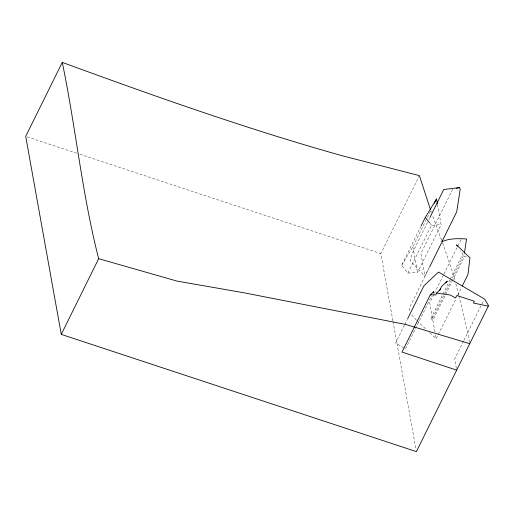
<?xml version="1.0" encoding="UTF-8"?>
<svg xmlns="http://www.w3.org/2000/svg" width="514" height="514" viewBox="0 0 514 514"><rect width="100%" height="100%" fill="white"/><g stroke="black" fill="none" stroke-linecap="round" stroke-linejoin="round"><path stroke-width="0.39" stroke-dasharray="2.57 1.93" d="M392.876 320.672L380.835 253.614L419.032 176.328M437.485 204.424L441.128 224.695L417.49 272.529L407.878 273.082L401.652 265.275L420.703 226.725M401.652 265.275L412.87 246.797L425.92 220.384M427.333 217.531L430.861 210.393M427.526 222.35L411.997 253.775L410.223 260.752L424.937 276.108L428.824 268.25M428.939 219.491L429.646 218.064M407.878 273.082L431.522 225.248L441.128 224.695M452.654 189.268L420.889 253.55L424.937 276.108M429.203 267.807L409.793 307.089L409.26 308.92L410.005 312.249M404.479 325.156L395.639 343.037L404.177 348.055M404.833 324.443L407.306 319.432M405.495 348.826L431.657 295.891M433.964 294.214L429.73 302.785L432.512 318.282L430.925 318.429L442.573 294.863M434.317 293.5L443.498 274.932M443.852 274.213L461.501 238.502M442.927 294.149L449.988 279.86M450.341 279.147L462.696 254.147L460.505 250.845M432.512 318.282L463.93 254.719M434.947 331.838L432.865 320.261L451.928 281.691M452.281 280.978L464.637 255.978L467.958 257.154M429.788 332.757L436.193 338.79L455.963 298.795M457.73 295.222L461.611 287.365M463.519 341.11L454.678 358.997L456.541 369.38M463.872 340.396L481.547 304.629M481.901 303.915L483.841 300.472M27.223 136.878L76.759 153.23M79.811 154.239L380.835 253.614M430.925 318.429L432.865 320.261M416.385 320.138L411.373 314.69M416.963 320.685L426.286 329.461M430.083 223.449L431.522 225.248M441.513 239.987L432.672 215.996M442.631 242.987L453.721 275.581L455.063 280.824M430.873 210.779L431.387 212.269M455.834 283.818L458.726 295.042M458.912 295.788L467.104 329.602L469.745 343.673M435.499 334.929L436.193 338.79M412.87 246.797L417.49 272.529M393.017 321.456L416.115 450.046"/><path stroke-width="0.77" d="M430.359 209.282L419.385 175.615L342.035 155.703C247.33 129.11 154.585 96.208 62.271 62.38L25.7 136.371L61.262 334.383L416.398 451.62L488.294 306.145L488.3 305.232L484.728 299.18L438.526 272.041L423.921 285.81L407.66 318.719M464.399 253.209L466.558 238.978C458.758 238.502 450.123 238.207 442.85 241.362M61.262 334.383L98.675 258.677C82.079 194.138 75.809 127.556 62.271 62.38M421.056 226.012L425.29 217.448L436.508 198.969L437.35 203.647M434.388 203.255L436.508 198.969M430 217.351L443.762 189.493L459.4 187.604L460.236 189.094L456.708 211.826L441.886 241.824M429.556 267.094L441.558 242.807M433.071 293.031L433.777 291.599L430.289 294.843L402.006 352.077L456.676 370.125M440.749 288.99L436.624 293.089L435.737 294.888L430.289 294.843M439.74 290.192L441.565 286.504L447.302 281.152L445.786 282.963M462.317 285.938L467.965 274.508L469.95 257.861L456.567 244.895L457.441 246.219M456.406 188.342L459.4 187.604M436.624 293.089L450.245 294.991L455.584 297.972L456.824 295.466L474.319 301.243L473.433 303.029L488.294 306.145M98.675 258.677L177.105 281.119L243.893 292.768L405.507 324.405L469.745 343.673M425.29 217.448L429.601 222.845M441.789 240.738L442.348 242.235"/></g></svg>
